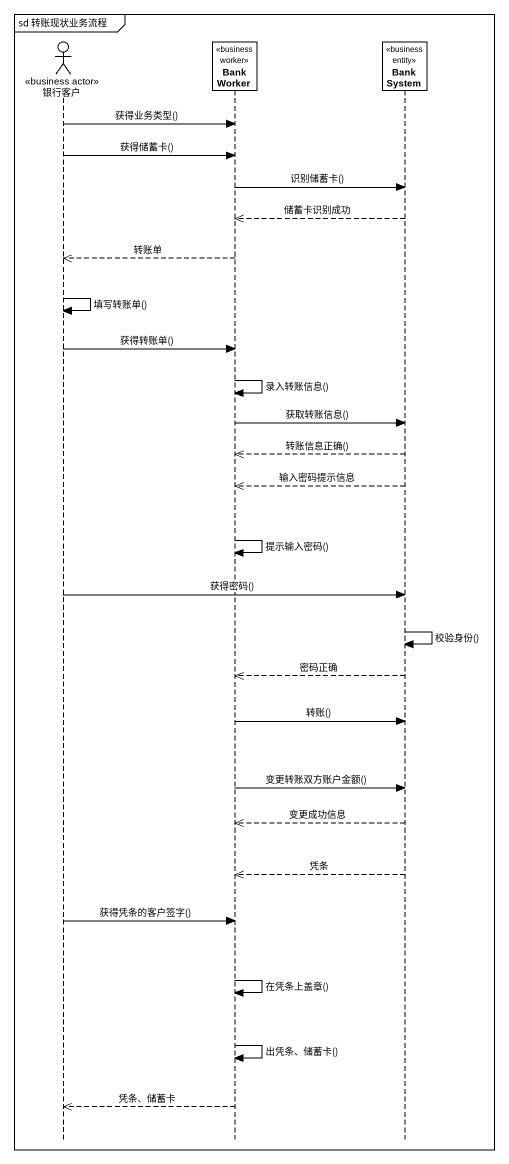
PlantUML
@startuml
mainframe sd 转账现状业务流程
hide footbox
actor 银行客户 <<business actor>>
participant BankWorker <<business worker>>
participant BankSystem <<business entity>>

银行客户 -> BankWorker : 获得业务类型()
银行客户 -> BankWorker : 获得储蓄卡()
BankWorker -> BankSystem : 识别储蓄卡()
BankSystem -->> BankWorker : 储蓄卡识别成功
BankWorker -->> 银行客户 : 转账单
银行客户 -> 银行客户 : 填写转账单()
银行客户 -> BankWorker : 获得转账单()
BankWorker -> BankWorker : 录入转账信息()
BankWorker -> BankSystem : 获取转账信息()
BankSystem -->> BankWorker : 转账信息正确()
BankSystem -->> BankWorker : 输入密码提示信息
BankWorker -> BankWorker : 提示输入密码()
银行客户 -> BankSystem : 获得密码()
BankSystem -> BankSystem : 校验身份()
BankSystem -->> BankWorker : 密码正确
BankWorker -> BankSystem : 转账()
BankWorker -> BankSystem : 变更转账双方账户金额()
BankSystem -->> BankWorker : 变更成功信息
BankSystem -->> BankWorker : 凭条
银行客户 -> BankWorker : 获得凭条的客户签字()
BankWorker -> BankWorker : 在凭条上盖章()
BankWorker -> BankWorker : 出凭条、储蓄卡()
BankWorker -->> 银行客户 : 凭条、储蓄卡
@enduml
